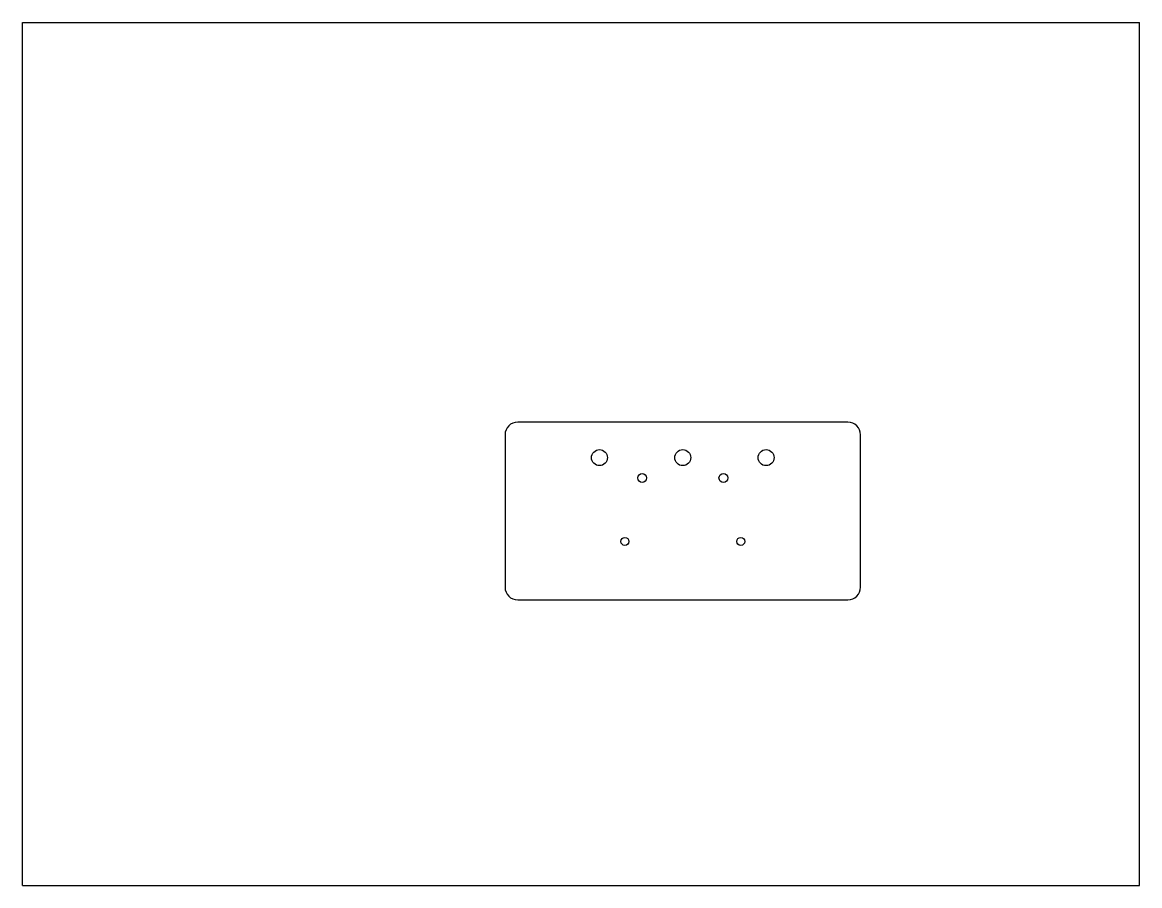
# Model space of a CAD drawing. Extents: x 0 to 11, y 0 to 8.5.
import ezdxf

# ---------------------------------------------------------------- set-up
doc = ezdxf.new("R2010")
doc.units = 0
doc.header["$LTSCALE"] = 0.605
doc.layers.get('0').update_dxf_attribs({"linetype": 'CONTINUOUS'})

msp = doc.modelspace()

# ---------------------------------------------------------------- linework, layer by layer
at = {"color": 0}
for p, q in [((0, 0), (0, 8.5)), ((0, 8.5), (11, 8.5)), ((11, 0), (11, 8.5)), ((8.127, 4.564), (4.877, 4.564)), ((4.752, 4.439), (4.752, 2.939)), ((8.252, 2.939), (8.252, 4.439)), ((4.877, 2.814), (8.127, 2.814)), ((0, 0), (11, 0))]:
    msp.add_line(p, q, dxfattribs=at)
for centre, radius in [((5.682, 4.214), 0.0787), ((6.502, 4.214), 0.0787), ((7.322, 4.214), 0.0787), ((6.102, 4.014), 0.0435), ((6.902, 4.014), 0.0435), ((5.932, 3.389), 0.04), ((7.073, 3.389), 0.04)]:
    msp.add_circle(centre, radius, dxfattribs=at)
for centre, start, end in [((4.877, 4.439), 90, 180), ((8.127, 4.439), 0, 90), ((4.877, 2.939), 180, 270), ((8.127, 2.939), 270, 360)]:
    msp.add_arc(centre, 0.125, start, end, dxfattribs=at)

doc.saveas('drawing.dxf')
